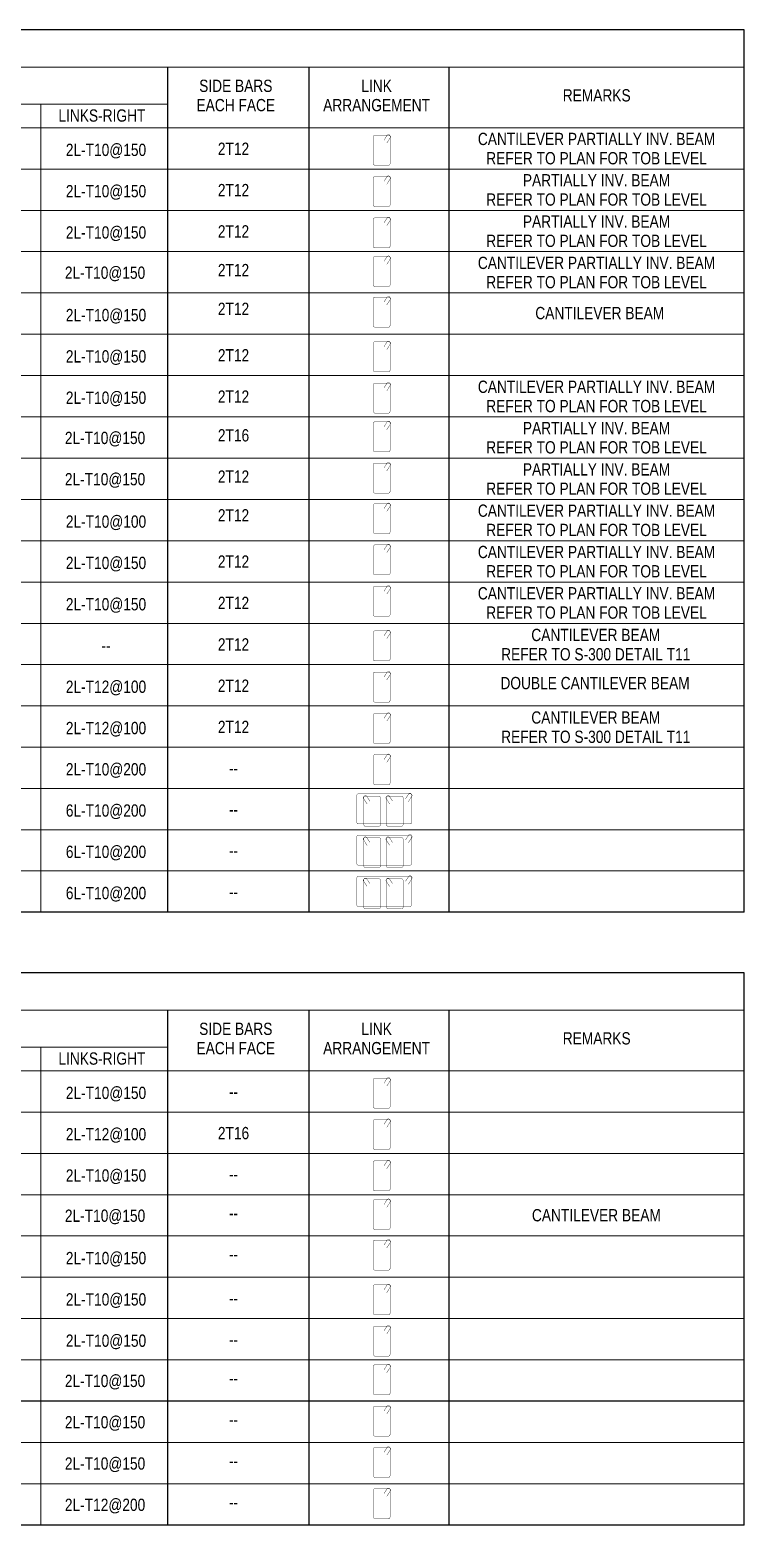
# Model space of a CAD drawing. Header units: millimetres. Extents: x 22180.37 to 22181.42, y 13152.1 to 13152.66.
# Drawn here: x 22181.2155 to 22181.4189, y 13152.2331 to 13152.659 of the extents above; entities that cross this region are included whole.
import ezdxf

# ---------------------------------------------------------------- set-up
doc = ezdxf.new("R2010")
doc.units = ezdxf.units.MM
doc.layers.add('A-DETL-THIN', color=151, linetype='Continuous', lineweight=9)
doc.layers.add('G-ANNO-SCHD', color=231, linetype='Continuous', lineweight=5)
doc.layers.add('REV', color=10, linetype='Continuous')
doc.layers.add('STR_TXT-L', color=1, linetype='Continuous')
doc.styles.add('Arial_4', font='arial.ttf', dxfattribs={"width": 0.8, "height": 2.5})

msp = doc.modelspace()

# ---------------------------------------------------------------- linework, layer by layer
at = {"layer": 'A-DETL-THIN'}
for p, q in [((22181.41892, 13152.64847), (22180.90462, 13152.64847)), ((22180.9409, 13152.63788), (22181.2547, 13152.63788)), ((22181.2186, 13152.63788), (22181.2186, 13152.40772)), ((22181.41892, 13152.63117), (22180.90462, 13152.63117)), ((22181.41892, 13152.61941), (22180.90462, 13152.61941)), ((22181.41892, 13152.60764), (22180.90462, 13152.60764)), ((22181.41892, 13152.59588), (22180.90462, 13152.59588)), ((22181.41892, 13152.58411), (22180.90462, 13152.58411)), ((22181.41892, 13152.57235), (22180.90462, 13152.57235)), ((22181.41892, 13152.56058), (22180.90462, 13152.56058)), ((22181.41892, 13152.54881), (22180.90462, 13152.54881)), ((22181.41892, 13152.53705), (22180.90462, 13152.53705)), ((22181.41892, 13152.52528), (22180.90462, 13152.52528)), ((22181.41892, 13152.51352), (22180.90462, 13152.51352)), ((22181.41892, 13152.50175), (22180.90462, 13152.50175)), ((22181.41892, 13152.48998), (22180.90462, 13152.48998)), ((22181.41892, 13152.47823), (22180.90462, 13152.47823)), ((22181.41892, 13152.46648), (22180.90462, 13152.46648)), ((22181.41892, 13152.45473), (22180.90462, 13152.45473)), ((22181.41892, 13152.44297), (22180.90462, 13152.44297)), ((22181.41892, 13152.43122), (22180.90462, 13152.43122)), ((22181.41892, 13152.41947), (22180.90462, 13152.41947)), ((22181.41892, 13152.37984), (22180.90462, 13152.37984)), ((22180.9409, 13152.36926), (22181.2547, 13152.36926)), ((22181.2186, 13152.36926), (22181.2186, 13152.23312)), ((22181.41892, 13152.36255), (22180.90462, 13152.36255)), ((22181.41892, 13152.35078), (22180.90462, 13152.35078)), ((22181.41892, 13152.33902), (22180.90462, 13152.33902)), ((22181.41892, 13152.32725), (22180.90462, 13152.32725)), ((22181.41892, 13152.31548), (22180.90462, 13152.31548)), ((22181.41892, 13152.30372), (22180.90462, 13152.30372)), ((22181.41892, 13152.29195), (22180.90462, 13152.29195)), ((22181.41892, 13152.28019), (22180.90462, 13152.28019)), ((22181.41892, 13152.26842), (22180.90462, 13152.26842)), ((22181.41892, 13152.25666), (22180.90462, 13152.25666)), ((22181.41892, 13152.24489), (22180.90462, 13152.24489))]:
    msp.add_line(p, q, dxfattribs=at)
at = {"layer": 'REV'}
for p, q in [((22181.41892, 13152.65905), (22180.90462, 13152.65905)), ((22181.41892, 13152.40772), (22181.41892, 13152.65905)), ((22181.2547, 13152.64847), (22181.2547, 13152.40772)), ((22181.29498, 13152.64847), (22181.29498, 13152.40772)), ((22181.33478, 13152.64847), (22181.33478, 13152.40772)), ((22181.41892, 13152.40772), (22180.90462, 13152.40772)), ((22181.41892, 13152.39042), (22180.90462, 13152.39042)), ((22181.41892, 13152.23312), (22181.41892, 13152.39042)), ((22181.2547, 13152.37984), (22181.2547, 13152.23312)), ((22181.29498, 13152.37984), (22181.29498, 13152.23312)), ((22181.33478, 13152.37984), (22181.33478, 13152.23312)), ((22181.41892, 13152.26842), (22180.90462, 13152.26842)), ((22181.41892, 13152.23312), (22180.90462, 13152.23312))]:
    msp.add_line(p, q, dxfattribs=at)
at = {"layer": 'STR_TXT-L', "const_width": 0.0001, "flags": 128}
for points in [[(22181.31634, 13152.62765), (22181.31724, 13152.62903, -0.745278), (22181.31806, 13152.62878), (22181.31806, 13152.62094, -0.414234), (22181.31761, 13152.62049), (22181.31378, 13152.62049, -0.414228), (22181.31333, 13152.62094), (22181.31333, 13152.62861, -0.414198), (22181.31378, 13152.62905), (22181.31776, 13152.62905, -0.596184), (22181.31813, 13152.62836), (22181.31714, 13152.62684)], [(22181.31634, 13152.61588), (22181.31724, 13152.61726, -0.745278), (22181.31806, 13152.61702), (22181.31806, 13152.60917, -0.414234), (22181.31761, 13152.60872), (22181.31378, 13152.60872, -0.414228), (22181.31333, 13152.60917), (22181.31333, 13152.61684, -0.414198), (22181.31378, 13152.61729), (22181.31776, 13152.61729, -0.596184), (22181.31813, 13152.6166), (22181.31714, 13152.61508)], [(22181.31634, 13152.60412), (22181.31724, 13152.6055, -0.745278), (22181.31806, 13152.60525), (22181.31806, 13152.59741, -0.414234), (22181.31761, 13152.59696), (22181.31378, 13152.59696, -0.414228), (22181.31333, 13152.59741), (22181.31333, 13152.60508, -0.414198), (22181.31378, 13152.60552), (22181.31776, 13152.60552, -0.596184), (22181.31813, 13152.60483), (22181.31714, 13152.60331)], [(22181.31634, 13152.59309), (22181.31724, 13152.59447, -0.745278), (22181.31806, 13152.59422), (22181.31806, 13152.58638, -0.414234), (22181.31761, 13152.58593), (22181.31378, 13152.58593, -0.414228), (22181.31333, 13152.58638), (22181.31333, 13152.59405, -0.414198), (22181.31378, 13152.59449), (22181.31776, 13152.59449, -0.596184), (22181.31813, 13152.5938), (22181.31714, 13152.59228)], [(22181.31634, 13152.58153), (22181.31724, 13152.58291, -0.745278), (22181.31806, 13152.58267), (22181.31806, 13152.57482, -0.414234), (22181.31761, 13152.57437), (22181.31378, 13152.57437, -0.414228), (22181.31333, 13152.57482), (22181.31333, 13152.58249, -0.414198), (22181.31378, 13152.58294), (22181.31776, 13152.58294, -0.596184), (22181.31813, 13152.58224), (22181.31714, 13152.58073)], [(22181.31634, 13152.56882), (22181.31724, 13152.5702, -0.745278), (22181.31806, 13152.56995), (22181.31806, 13152.56211, -0.414234), (22181.31761, 13152.56166), (22181.31378, 13152.56166, -0.414228), (22181.31333, 13152.56211), (22181.31333, 13152.56978, -0.414198), (22181.31378, 13152.57023), (22181.31776, 13152.57023, -0.596184), (22181.31813, 13152.56953), (22181.31714, 13152.56802)], [(22181.31634, 13152.55706), (22181.31724, 13152.55843, -0.745278), (22181.31806, 13152.55819), (22181.31806, 13152.55034, -0.414234), (22181.31761, 13152.5499), (22181.31378, 13152.5499, -0.414228), (22181.31333, 13152.55034), (22181.31333, 13152.55801, -0.414198), (22181.31378, 13152.55846), (22181.31776, 13152.55846, -0.596184), (22181.31813, 13152.55777), (22181.31714, 13152.55625)], [(22181.31634, 13152.54603), (22181.31724, 13152.5474, -0.745278), (22181.31806, 13152.54716), (22181.31806, 13152.53931, -0.414234), (22181.31761, 13152.53887), (22181.31378, 13152.53887, -0.414228), (22181.31333, 13152.53931), (22181.31333, 13152.54698, -0.414198), (22181.31378, 13152.54743), (22181.31776, 13152.54743, -0.596184), (22181.31813, 13152.54674), (22181.31714, 13152.54522)], [(22181.31634, 13152.53426), (22181.31724, 13152.53564, -0.745278), (22181.31806, 13152.53539), (22181.31806, 13152.52755, -0.414234), (22181.31761, 13152.5271), (22181.31378, 13152.5271, -0.414228), (22181.31333, 13152.52755), (22181.31333, 13152.53522, -0.414198), (22181.31378, 13152.53566), (22181.31776, 13152.53566, -0.596184), (22181.31813, 13152.53497), (22181.31714, 13152.53345)], [(22181.31634, 13152.5227), (22181.31724, 13152.52408, -0.745278), (22181.31806, 13152.52384), (22181.31806, 13152.51599, -0.414234), (22181.31761, 13152.51554), (22181.31378, 13152.51554, -0.414228), (22181.31333, 13152.51599), (22181.31333, 13152.52366, -0.414198), (22181.31378, 13152.52411), (22181.31776, 13152.52411, -0.596184), (22181.31813, 13152.52342), (22181.31714, 13152.5219)], [(22181.31634, 13152.51094), (22181.31724, 13152.51232, -0.745278), (22181.31806, 13152.51207), (22181.31806, 13152.50423, -0.414234), (22181.31761, 13152.50378), (22181.31378, 13152.50378, -0.414228), (22181.31333, 13152.50423), (22181.31333, 13152.5119, -0.414198), (22181.31378, 13152.51234), (22181.31776, 13152.51234, -0.596184), (22181.31813, 13152.51165), (22181.31714, 13152.51013)], [(22181.31634, 13152.49917), (22181.31724, 13152.50055, -0.745278), (22181.31806, 13152.50031), (22181.31806, 13152.49246, -0.414234), (22181.31761, 13152.49201), (22181.31378, 13152.49201, -0.414228), (22181.31333, 13152.49246), (22181.31333, 13152.50013, -0.414198), (22181.31378, 13152.50058), (22181.31776, 13152.50058, -0.596184), (22181.31813, 13152.49988), (22181.31714, 13152.49837)], [(22181.31634, 13152.48646), (22181.31724, 13152.48784, -0.745278), (22181.31806, 13152.48759), (22181.31806, 13152.47975, -0.414234), (22181.31761, 13152.4793), (22181.31378, 13152.4793, -0.414228), (22181.31333, 13152.47975), (22181.31333, 13152.48742, -0.414198), (22181.31378, 13152.48786), (22181.31776, 13152.48786, -0.596184), (22181.31813, 13152.48717), (22181.31714, 13152.48565)], [(22181.31634, 13152.47471), (22181.31724, 13152.47609, -0.745278), (22181.31806, 13152.47584), (22181.31806, 13152.468, -0.414234), (22181.31761, 13152.46755), (22181.31378, 13152.46755, -0.414228), (22181.31333, 13152.468), (22181.31333, 13152.47566, -0.414198), (22181.31378, 13152.47611), (22181.31776, 13152.47611, -0.596184), (22181.31813, 13152.47542), (22181.31714, 13152.4739)], [(22181.31634, 13152.46296), (22181.31724, 13152.46433, -0.745278), (22181.31806, 13152.46409), (22181.31806, 13152.45624, -0.414234), (22181.31761, 13152.45579), (22181.31378, 13152.45579, -0.414228), (22181.31333, 13152.45624), (22181.31333, 13152.46391, -0.414198), (22181.31378, 13152.46436), (22181.31776, 13152.46436, -0.596184), (22181.31813, 13152.46367), (22181.31714, 13152.46215)], [(22181.31634, 13152.4512), (22181.31724, 13152.45258, -0.745278), (22181.31806, 13152.45233), (22181.31806, 13152.44449, -0.414234), (22181.31761, 13152.44404), (22181.31378, 13152.44404, -0.414228), (22181.31333, 13152.44449), (22181.31333, 13152.45216, -0.414198), (22181.31378, 13152.45261), (22181.31776, 13152.45261, -0.596184), (22181.31813, 13152.45191), (22181.31714, 13152.4504)], [(22181.32247, 13152.44002), (22181.32337, 13152.4414, -0.745278), (22181.32419, 13152.44115), (22181.32419, 13152.43331, -0.414234), (22181.32375, 13152.43286), (22181.30905, 13152.43286, -0.414228), (22181.30861, 13152.43331), (22181.30861, 13152.44098, -0.414198), (22181.30905, 13152.44143), (22181.32389, 13152.44143, -0.596184), (22181.32427, 13152.44073), (22181.32328, 13152.43922)], [(22181.31233, 13152.43935), (22181.31142, 13152.44073, 0.745278), (22181.3106, 13152.44049), (22181.3106, 13152.43264, 0.414234), (22181.31105, 13152.43219), (22181.31488, 13152.43219, 0.414228), (22181.31533, 13152.43264), (22181.31533, 13152.44031, 0.414198), (22181.31488, 13152.44076), (22181.3109, 13152.44076, 0.596184), (22181.31053, 13152.44006), (22181.31152, 13152.43855)], [(22181.31877, 13152.43935), (22181.31787, 13152.44073, 0.745278), (22181.31705, 13152.44049), (22181.31705, 13152.43264, 0.414234), (22181.31749, 13152.43219), (22181.32133, 13152.43219, 0.414228), (22181.32177, 13152.43264), (22181.32177, 13152.44031, 0.414198), (22181.32133, 13152.44076), (22181.31735, 13152.44076, 0.596184), (22181.31697, 13152.44006), (22181.31796, 13152.43855)], [(22181.32247, 13152.42827), (22181.32337, 13152.42965, -0.745278), (22181.32419, 13152.4294), (22181.32419, 13152.42156, -0.414234), (22181.32375, 13152.42111), (22181.30905, 13152.42111, -0.414228), (22181.30861, 13152.42156), (22181.30861, 13152.42923, -0.414198), (22181.30905, 13152.42967), (22181.32389, 13152.42967, -0.596184), (22181.32427, 13152.42898), (22181.32328, 13152.42746)], [(22181.31233, 13152.4276), (22181.31142, 13152.42898, 0.745278), (22181.3106, 13152.42873), (22181.3106, 13152.42089, 0.414234), (22181.31105, 13152.42044), (22181.31488, 13152.42044, 0.414228), (22181.31533, 13152.42089), (22181.31533, 13152.42856, 0.414198), (22181.31488, 13152.429), (22181.3109, 13152.429, 0.596184), (22181.31053, 13152.42831), (22181.31152, 13152.42679)], [(22181.31877, 13152.4276), (22181.31787, 13152.42898, 0.745278), (22181.31705, 13152.42873), (22181.31705, 13152.42089, 0.414234), (22181.31749, 13152.42044), (22181.32133, 13152.42044, 0.414228), (22181.32177, 13152.42089), (22181.32177, 13152.42856, 0.414198), (22181.32133, 13152.429), (22181.31735, 13152.429, 0.596184), (22181.31697, 13152.42831), (22181.31796, 13152.42679)], [(22181.32247, 13152.41652), (22181.32337, 13152.41789, -0.745278), (22181.32419, 13152.41765), (22181.32419, 13152.4098, -0.414234), (22181.32375, 13152.40936), (22181.30905, 13152.40936, -0.414228), (22181.30861, 13152.4098), (22181.30861, 13152.41747, -0.414198), (22181.30905, 13152.41792), (22181.32389, 13152.41792, -0.596184), (22181.32427, 13152.41723), (22181.32328, 13152.41571)], [(22181.31233, 13152.41585), (22181.31142, 13152.41723, 0.745278), (22181.3106, 13152.41698), (22181.3106, 13152.40914, 0.414234), (22181.31105, 13152.40869), (22181.31488, 13152.40869, 0.414228), (22181.31533, 13152.40914), (22181.31533, 13152.4168, 0.414198), (22181.31488, 13152.41725), (22181.3109, 13152.41725, 0.596184), (22181.31053, 13152.41656), (22181.31152, 13152.41504)], [(22181.31877, 13152.41585), (22181.31787, 13152.41723, 0.745278), (22181.31705, 13152.41698), (22181.31705, 13152.40914, 0.414234), (22181.31749, 13152.40869), (22181.32133, 13152.40869, 0.414228), (22181.32177, 13152.40914), (22181.32177, 13152.4168, 0.414198), (22181.32133, 13152.41725), (22181.31735, 13152.41725, 0.596184), (22181.31697, 13152.41656), (22181.31796, 13152.41504)], [(22181.31634, 13152.35902), (22181.31724, 13152.3604, -0.745278), (22181.31806, 13152.36016), (22181.31806, 13152.35231, -0.414234), (22181.31761, 13152.35186), (22181.31378, 13152.35186, -0.414228), (22181.31333, 13152.35231), (22181.31333, 13152.35998, -0.414198), (22181.31378, 13152.36043), (22181.31776, 13152.36043, -0.596184), (22181.31813, 13152.35973), (22181.31714, 13152.35822)], [(22181.31634, 13152.34726), (22181.31724, 13152.34864, -0.745278), (22181.31806, 13152.34839), (22181.31806, 13152.34055, -0.414234), (22181.31761, 13152.3401), (22181.31378, 13152.3401, -0.414228), (22181.31333, 13152.34055), (22181.31333, 13152.34821, -0.414198), (22181.31378, 13152.34866), (22181.31776, 13152.34866, -0.596184), (22181.31813, 13152.34797), (22181.31714, 13152.34645)], [(22181.31634, 13152.33549), (22181.31724, 13152.33687, -0.745278), (22181.31806, 13152.33662), (22181.31806, 13152.32878, -0.414234), (22181.31761, 13152.32833), (22181.31378, 13152.32833, -0.414228), (22181.31333, 13152.32878), (22181.31333, 13152.33645, -0.414198), (22181.31378, 13152.3369), (22181.31776, 13152.3369, -0.596184), (22181.31813, 13152.3362), (22181.31714, 13152.33469)], [(22181.31634, 13152.32446), (22181.31724, 13152.32584, -0.745278), (22181.31806, 13152.3256), (22181.31806, 13152.31775, -0.414234), (22181.31761, 13152.3173), (22181.31378, 13152.3173, -0.414228), (22181.31333, 13152.31775), (22181.31333, 13152.32542, -0.414198), (22181.31378, 13152.32587), (22181.31776, 13152.32587, -0.596184), (22181.31813, 13152.32517), (22181.31714, 13152.32366)], [(22181.31634, 13152.31291), (22181.31724, 13152.31429, -0.745278), (22181.31806, 13152.31404), (22181.31806, 13152.3062, -0.414234), (22181.31761, 13152.30575), (22181.31378, 13152.30575, -0.414228), (22181.31333, 13152.3062), (22181.31333, 13152.31386, -0.414198), (22181.31378, 13152.31431), (22181.31776, 13152.31431, -0.596184), (22181.31813, 13152.31362), (22181.31714, 13152.3121)], [(22181.31634, 13152.30019), (22181.31724, 13152.30157, -0.745278), (22181.31806, 13152.30133), (22181.31806, 13152.29348, -0.414234), (22181.31761, 13152.29303), (22181.31378, 13152.29303, -0.414228), (22181.31333, 13152.29348), (22181.31333, 13152.30115, -0.414198), (22181.31378, 13152.3016), (22181.31776, 13152.3016, -0.596184), (22181.31813, 13152.30091), (22181.31714, 13152.29939)], [(22181.31634, 13152.28843), (22181.31724, 13152.28981, -0.745278), (22181.31806, 13152.28956), (22181.31806, 13152.28172, -0.414234), (22181.31761, 13152.28127), (22181.31378, 13152.28127, -0.414228), (22181.31333, 13152.28172), (22181.31333, 13152.28939, -0.414198), (22181.31378, 13152.28983), (22181.31776, 13152.28983, -0.596184), (22181.31813, 13152.28914), (22181.31714, 13152.28762)], [(22181.31634, 13152.2774), (22181.31724, 13152.27878, -0.745278), (22181.31806, 13152.27853), (22181.31806, 13152.27069, -0.414234), (22181.31761, 13152.27024), (22181.31378, 13152.27024, -0.414228), (22181.31333, 13152.27069), (22181.31333, 13152.27836, -0.414198), (22181.31378, 13152.2788), (22181.31776, 13152.2788, -0.596184), (22181.31813, 13152.27811), (22181.31714, 13152.27659)], [(22181.31634, 13152.26563), (22181.31724, 13152.26701, -0.745278), (22181.31806, 13152.26677), (22181.31806, 13152.25892, -0.414234), (22181.31761, 13152.25847), (22181.31378, 13152.25847, -0.414228), (22181.31333, 13152.25892), (22181.31333, 13152.26659, -0.414198), (22181.31378, 13152.26704), (22181.31776, 13152.26704, -0.596184), (22181.31813, 13152.26634), (22181.31714, 13152.26483)], [(22181.31634, 13152.25387), (22181.31724, 13152.25525, -0.745278), (22181.31806, 13152.255), (22181.31806, 13152.24716, -0.414234), (22181.31761, 13152.24671), (22181.31378, 13152.24671, -0.414228), (22181.31333, 13152.24716), (22181.31333, 13152.25482, -0.414198), (22181.31378, 13152.25527), (22181.31776, 13152.25527, -0.596184), (22181.31813, 13152.25458), (22181.31714, 13152.25306)], [(22181.31634, 13152.2421), (22181.31724, 13152.24348, -0.745278), (22181.31806, 13152.24323), (22181.31806, 13152.23539, -0.414234), (22181.31761, 13152.23494), (22181.31378, 13152.23494, -0.414228), (22181.31333, 13152.23539), (22181.31333, 13152.24306, -0.414198), (22181.31378, 13152.24351), (22181.31776, 13152.24351, -0.596184), (22181.31813, 13152.24281), (22181.31714, 13152.2413)]]:
    msp.add_lwpolyline(points, format="xyb", dxfattribs=at)

# ---------------------------------------------------------------- texts
at = {"layer": 'G-ANNO-SCHD', "char_height": 0.0035, "line_spacing_factor": 0.941778, "style": 'Arial_4'}
for s, insert, width, attachment_point in [('SIDE BARS \\PEACH FACE', (22181.27413, 13152.64487), 0.0775993, 2), ('LINK ARRANGEMENT', (22181.31424, 13152.64487), 0.0376446, 2), ('REMARKS', (22181.37693, 13152.64216), 0.0288375, 2), ('LINKS{\\fArial|b0|i0|c178|p34;-}RIGHT', (22181.23599, 13152.63641), 0.0347078, 2), ('CANTILEVER PARTIALLY INV. BEAM\\PREFER TO PLAN FOR TOB LEVEL', (22181.37688, 13152.62974), 0.0816599, 2), ('2L{\\fArial|b0|i0|c178|p34;-}T10@150', (22181.23716, 13152.62663), 0.0302086, 2), ('2T12', (22181.27348, 13152.62694), 0.0152543, 2), ('PARTIALLY INV. BEAM\\PREFER TO PLAN FOR TOB LEVEL', (22181.37688, 13152.61797), 0.0816599, 2), ('2L{\\fArial|b0|i0|c178|p34;-}T10@150', (22181.23716, 13152.61486), 0.0302086, 2), ('2T12', (22181.27348, 13152.61517), 0.0152543, 2), ('2L{\\fArial|b0|i0|c178|p34;-}T10@150', (22181.23716, 13152.6031), 0.0302086, 2), ('2T12', (22181.27348, 13152.60341), 0.0152543, 2), ('PARTIALLY INV. BEAM\\PREFER TO PLAN FOR TOB LEVEL', (22181.37688, 13152.60621), 0.0816599, 2), ('CANTILEVER PARTIALLY INV. BEAM\\PREFER TO PLAN FOR TOB LEVEL', (22181.37688, 13152.59444), 0.0816599, 2), ('2L{\\fArial|b0|i0|c178|p34;-}T10@150', (22181.23689, 13152.59164), 0.0302086, 2), ('2T12', (22181.27348, 13152.59238), 0.0152543, 2), ('2L{\\fArial|b0|i0|c178|p34;-}T10@150', (22181.23716, 13152.57957), 0.0302086, 2), ('2T12', (22181.27348, 13152.58135), 0.0152543, 2), ('CANTILEVER BEAM', (22181.37781, 13152.58014), 0.0386688, 2), ('2L{\\fArial|b0|i0|c178|p34;-}T10@150', (22181.23716, 13152.5678), 0.0302086, 2), ('2T12', (22181.27348, 13152.56811), 0.0152543, 2), ('2L{\\fArial|b0|i0|c178|p34;-}T10@150', (22181.23716, 13152.55603), 0.0302086, 2), ('2T12', (22181.27348, 13152.55634), 0.0152543, 2), ('CANTILEVER PARTIALLY INV. BEAM\\PREFER TO PLAN FOR TOB LEVEL', (22181.37688, 13152.55914), 0.0816599, 2), ('2L{\\fArial|b0|i0|c178|p34;-}T10@150', (22181.23689, 13152.54457), 0.0302086, 2), ('2T16', (22181.27348, 13152.54531), 0.0152543, 2), ('PARTIALLY INV. BEAM\\PREFER TO PLAN FOR TOB LEVEL', (22181.37688, 13152.54738), 0.0816599, 2), ('PARTIALLY INV. BEAM\\PREFER TO PLAN FOR TOB LEVEL', (22181.37688, 13152.53561), 0.0816599, 2), ('2L{\\fArial|b0|i0|c178|p34;-}T10@150', (22181.23689, 13152.53281), 0.0302086, 2), ('2T12', (22181.27348, 13152.53355), 0.0152543, 2), ('2T12', (22181.27348, 13152.52252), 0.0152543, 2), ('CANTILEVER PARTIALLY INV. BEAM\\PREFER TO PLAN FOR TOB LEVEL', (22181.37688, 13152.52385), 0.0816599, 2), ('2L{\\fArial|b0|i0|c178|p34;-}T10@100', (22181.23716, 13152.52074), 0.0302086, 2), ('2T12', (22181.27348, 13152.50934), 0.0152543, 2), ('CANTILEVER PARTIALLY INV. BEAM\\PREFER TO PLAN FOR TOB LEVEL', (22181.37688, 13152.51208), 0.0816599, 2), ('2L{\\fArial|b0|i0|c178|p34;-}T10@150', (22181.23716, 13152.50897), 0.0302086, 2), ('2L{\\fArial|b0|i0|c178|p34;-}T10@150', (22181.23716, 13152.4972), 0.0302086, 2), ('2T12', (22181.27348, 13152.49757), 0.0152543, 2), ('CANTILEVER PARTIALLY INV. BEAM\\PREFER TO PLAN FOR TOB LEVEL', (22181.37688, 13152.50031), 0.0816599, 2), ('CANTILEVER BEAM\\PREFER TO S-300 DETAIL T11', (22181.37667, 13152.48844), 0.0611212, 2), ('2T12', (22181.27348, 13152.48575), 0.0152543, 2), ('--', (22181.23716, 13152.48544), 0.0302086, 2), ('2L{\\fArial|b0|i0|c178|p34;-}T12@100', (22181.23716, 13152.47369), 0.0302086, 2), ('2T12', (22181.27348, 13152.47399), 0.0152543, 2), ('DOUBLE CANTILEVER BEAM', (22181.37646, 13152.47474), 0.0841512, 2), ('CANTILEVER BEAM\\PREFER TO S-300 DETAIL T11', (22181.37667, 13152.46493), 0.0611212, 2), ('2L{\\fArial|b0|i0|c178|p34;-}T12@100', (22181.23716, 13152.46193), 0.0302086, 2), ('2T12', (22181.27348, 13152.46224), 0.0152543, 2), ('2L{\\fArial|b0|i0|c178|p34;-}T10@200', (22181.23716, 13152.45018), 0.0302086, 2), ('--', (22181.27348, 13152.45049), 0.0152543, 2), ('6L{\\fArial|b0|i0|c178|p34;-}T10@200', (22181.23716, 13152.43843), 0.0302086, 2), ('--', (22181.27348, 13152.43874), 0.0152543, 2), ('6L{\\fArial|b0|i0|c178|p34;-}T10@200', (22181.23716, 13152.42667), 0.0302086, 2), ('--', (22181.27348, 13152.42698), 0.0152543, 2), ('6L{\\fArial|b0|i0|c178|p34;-}T10@200', (22181.23716, 13152.41492), 0.0302086, 2), ('--', (22181.27348, 13152.41523), 0.0152543, 2), ('SIDE BARS \\PEACH FACE', (22181.27413, 13152.37624), 0.0775993, 2), ('LINK ARRANGEMENT', (22181.31424, 13152.37624), 0.0376446, 2), ('REMARKS', (22181.37693, 13152.37354), 0.0288375, 2), ('LINKS{\\fArial|b0|i0|c178|p34;-}RIGHT', (22181.23599, 13152.36778), 0.0347078, 2), ('2L{\\fArial|b0|i0|c178|p34;-}T10@150', (22181.23716, 13152.358), 0.0302086, 2), ('--', (22181.27348, 13152.35831), 0.0152543, 2), ('2L{\\fArial|b0|i0|c178|p34;-}T12@100', (22181.23716, 13152.34624), 0.0302086, 2), ('2T16', (22181.27348, 13152.34654), 0.0152543, 2), ('2L{\\fArial|b0|i0|c178|p34;-}T10@150', (22181.23716, 13152.33447), 0.0302086, 2), ('--', (22181.27348, 13152.33478), 0.0152543, 2), ('2L{\\fArial|b0|i0|c178|p34;-}T10@150', (22181.23689, 13152.32301), 0.0302086, 2), ('\\pxqc;CANTILEVER BEAM', (22181.37685, 13152.32137), 0.0841374, 5), ('--', (22181.27348, 13152.32375), 0.0152543, 2), ('2L{\\fArial|b0|i0|c178|p34;-}T10@150', (22181.23716, 13152.31094), 0.0302086, 2), ('--', (22181.27348, 13152.31201), 0.0152543, 2), ('2L{\\fArial|b0|i0|c178|p34;-}T10@150', (22181.23716, 13152.29917), 0.0302086, 2), ('--', (22181.27348, 13152.29948), 0.0152543, 2), ('2L{\\fArial|b0|i0|c178|p34;-}T10@150', (22181.23716, 13152.28741), 0.0302086, 2), ('--', (22181.27348, 13152.28772), 0.0152543, 2), ('2L{\\fArial|b0|i0|c178|p34;-}T10@150', (22181.23689, 13152.27595), 0.0302086, 2), ('--', (22181.27348, 13152.27669), 0.0152543, 2), ('2L{\\fArial|b0|i0|c178|p34;-}T10@150', (22181.23689, 13152.26418), 0.0302086, 2), ('--', (22181.27348, 13152.26492), 0.0152543, 2), ('2L{\\fArial|b0|i0|c178|p34;-}T10@150', (22181.23689, 13152.25242), 0.0302086, 2), ('--', (22181.27348, 13152.25315), 0.0152543, 2), ('2L{\\fArial|b0|i0|c178|p34;-}T12@200', (22181.23689, 13152.24065), 0.0302086, 2), ('--', (22181.27348, 13152.24139), 0.0152543, 2)]:
    msp.add_mtext(s, dxfattribs=dict(at, insert=insert, width=width, attachment_point=attachment_point))

doc.saveas('drawing.dxf')
